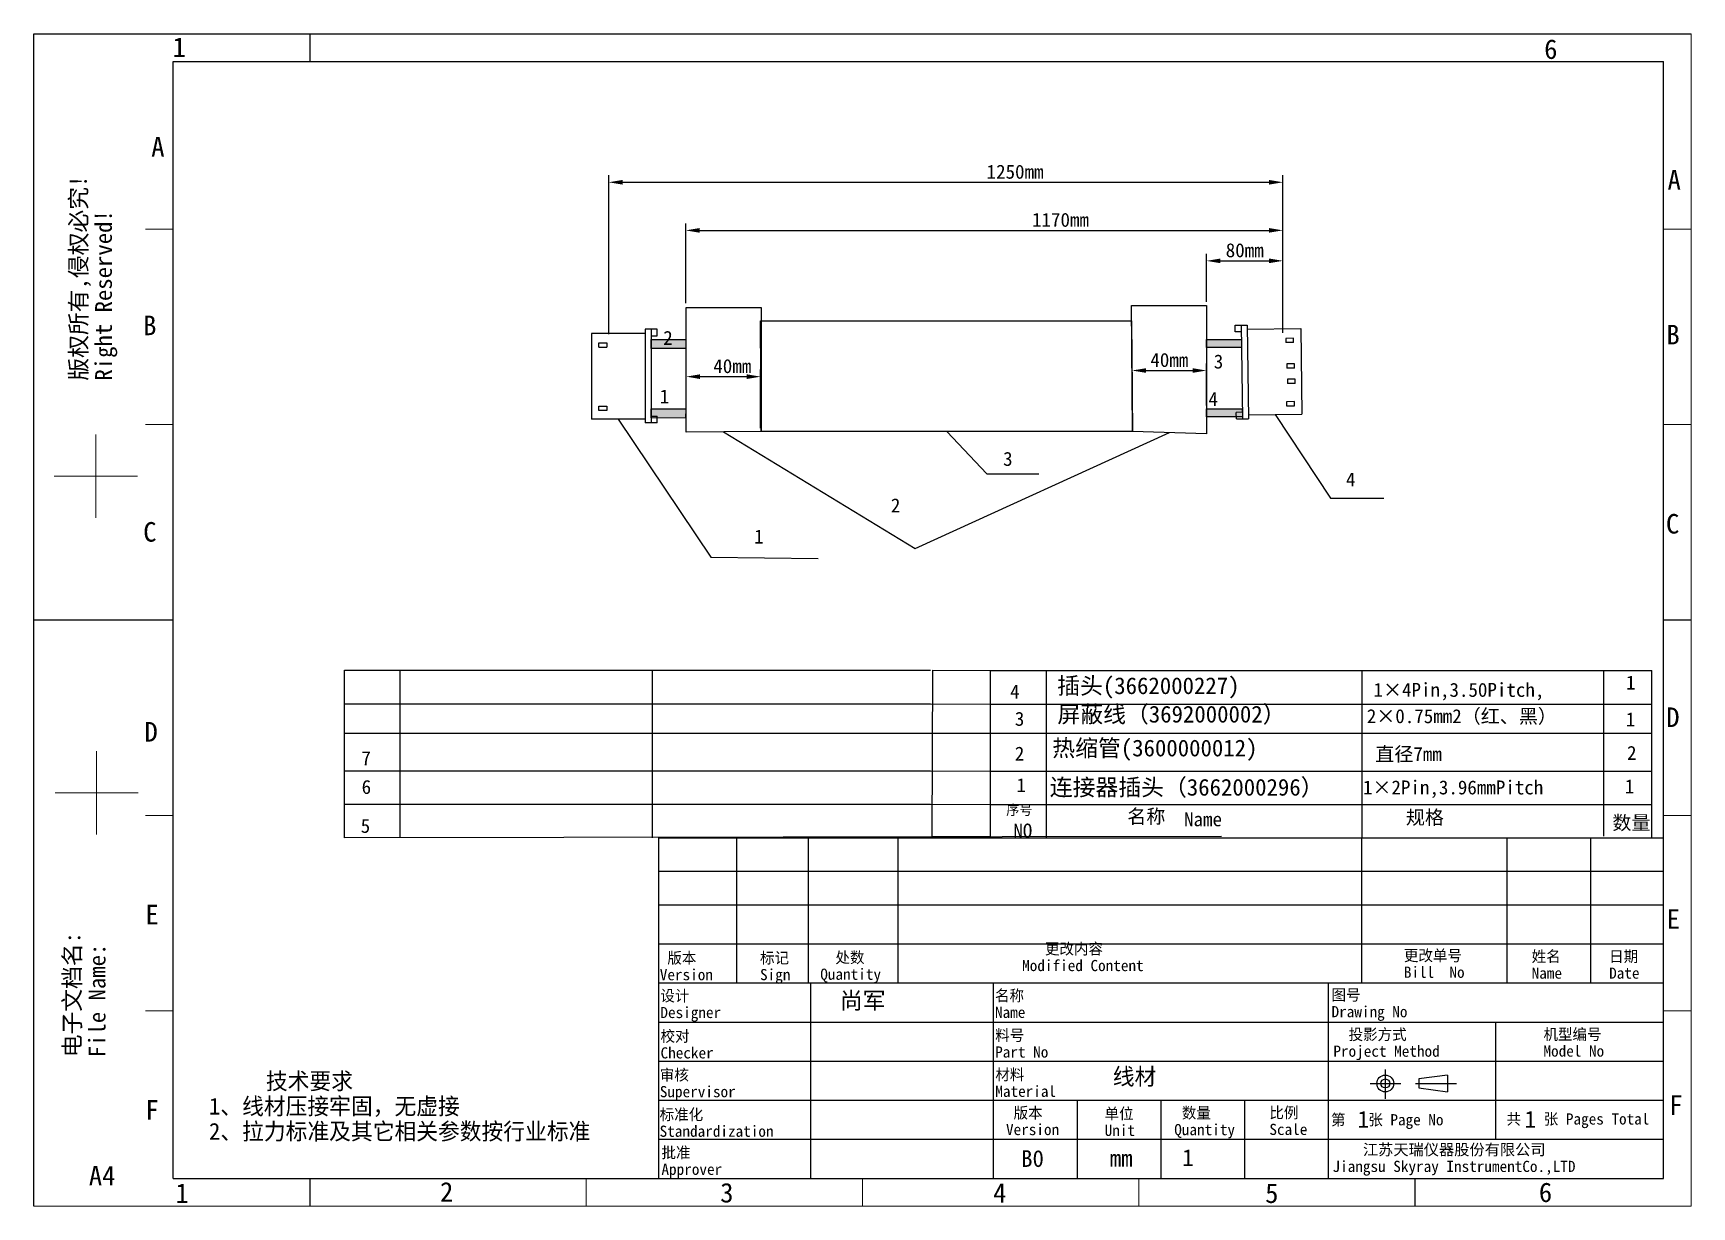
# Model space of a CAD drawing. Header units: millimetres. Extents: x 204 to 501, y 120 to 331.
import ezdxf

# ---------------------------------------------------------------- set-up
doc = ezdxf.new("R2010")
doc.units = ezdxf.units.MM
doc.styles.add('TEXTSTYLE_2', font='simfang_0.ttf')
doc.dimstyles.new('ISO-25', dxfattribs={"dimtxt": 2.5, "dimasz": 2.5, "dimexe": 1.25, "dimexo": 0.625, "dimtad": 1, "dimdsep": 46, "dimtxsty": 'Standard', "dimcen": 2.5, "dimadec": 0, "dimazin": 0, "dimtfac": 1, "dimtmove": 0, "dimatfit": 3, "dimfxl": 1, "dimarcsym": 0})

# ---------------------------------------------------------------- blocks, each defined once
blk = doc.blocks.new('*D6')
at = {"color": 0, "lineweight": -2}
for p, q in [((414, 282.49), (414, 291.1)), ((416.5, 289.85), (425.18, 289.85)), ((427.68, 276.96), (427.68, 291.1))]:
    blk.add_line(p, q, dxfattribs=at)
at = {"color": 0}
for points in [[(416.5, 290.27), (416.5, 289.43), (414, 289.85)], [(425.18, 290.27), (425.18, 289.43), (427.68, 289.85)]]:
    blk.add_solid(points, dxfattribs=at)
at = {"layer": 'Defpoints', "color": 0}
for p in [(427.68, 289.85), (414, 281.87), (427.68, 276.34)]:
    blk.add_point(p, dxfattribs=at)
at = {"color": 0, "insert": (420.84, 291.73), "char_height": 2.5, "attachment_point": 5}
blk.add_mtext('80mm', dxfattribs=at)
blk = doc.blocks.new('*D7')
at = {"color": 0, "lineweight": -2}
for p, q in [((320.67, 282.26), (320.67, 296.56)), ((323.17, 295.31), (425.18, 295.31)), ((427.68, 276.96), (427.68, 296.56))]:
    blk.add_line(p, q, dxfattribs=at)
at = {"color": 0}
for points in [[(323.17, 295.72), (323.17, 294.89), (320.67, 295.31)], [(425.18, 295.72), (425.18, 294.89), (427.68, 295.31)]]:
    blk.add_solid(points, dxfattribs=at)
at = {"layer": 'Defpoints', "color": 0}
for p in [(427.68, 295.31), (320.67, 281.64), (427.68, 276.34)]:
    blk.add_point(p, dxfattribs=at)
at = {"color": 0, "insert": (387.83, 297.18), "char_height": 2.5, "attachment_point": 5}
blk.add_mtext('1170mm', dxfattribs=at)
blk = doc.blocks.new('*D8')
at = {"color": 0, "lineweight": -2}
for p, q in [((306.88, 276.71), (306.88, 305.17)), ((309.38, 303.92), (425.18, 303.92)), ((427.68, 276.96), (427.68, 305.17))]:
    blk.add_line(p, q, dxfattribs=at)
at = {"color": 0}
for points in [[(309.38, 304.34), (309.38, 303.5), (306.88, 303.92)], [(425.18, 304.34), (425.18, 303.5), (427.68, 303.92)]]:
    blk.add_solid(points, dxfattribs=at)
at = {"layer": 'Defpoints', "color": 0}
for p in [(427.68, 303.92), (306.88, 276.09), (427.68, 276.34)]:
    blk.add_point(p, dxfattribs=at)
at = {"color": 0, "insert": (379.69, 305.79), "char_height": 2.5, "attachment_point": 5}
blk.add_mtext('1250mm', dxfattribs=at)
blk = doc.blocks.new('*D9')
at = {"color": 0, "lineweight": -2}
for p, q in [((320.75, 259.76), (320.75, 270.36)), ((323.25, 269.11), (331.6, 269.11)), ((334.1, 259.9), (334.1, 270.36))]:
    blk.add_line(p, q, dxfattribs=at)
at = {"color": 0}
for points in [[(323.25, 269.53), (323.25, 268.69), (320.75, 269.11)], [(331.6, 269.53), (331.6, 268.69), (334.1, 269.11)]]:
    blk.add_solid(points, dxfattribs=at)
at = {"layer": 'Defpoints', "color": 0}
for p in [(334.1, 269.11), (320.75, 259.14), (334.1, 259.27)]:
    blk.add_point(p, dxfattribs=at)
at = {"color": 0, "insert": (329.02, 270.98), "char_height": 2.5, "attachment_point": 5}
blk.add_mtext('40mm', dxfattribs=at)
blk = doc.blocks.new('*D10')
at = {"color": 0, "lineweight": -2}
for p, q in [((414, 263.96), (414, 271.46)), ((400.66, 269.94), (400.66, 268.96)), ((403.16, 270.21), (411.5, 270.21))]:
    blk.add_line(p, q, dxfattribs=at)
at = {"color": 0}
for points in [[(403.16, 270.62), (403.16, 269.79), (400.66, 270.21)], [(411.5, 270.62), (411.5, 269.79), (414, 270.21)]]:
    blk.add_solid(points, dxfattribs=at)
at = {"layer": 'Defpoints', "color": 0}
for p in [(400.66, 270.57), (414, 270.21), (414, 263.34)]:
    blk.add_point(p, dxfattribs=at)
at = {"color": 0, "insert": (407.33, 272.08), "char_height": 2.5, "attachment_point": 5}
blk.add_mtext('40mm', dxfattribs=at)

msp = doc.modelspace()

# ---------------------------------------------------------------- hatches: boundary and pattern name
h = msp.add_hatch(color=256)
h.set_gradient(color1=(228, 7, 11), color2=(254, 230, 231), one_color=1, tint=0.95)
h.paths.add_polyline_path([(314.472, 275.774), (320.673, 275.774), (320.673, 274.121), (314.468, 274.121)])
h = msp.add_hatch(color=256)
h.set_gradient(color1=(228, 7, 11), color2=(254, 230, 231), one_color=1, tint=0.95)
h.paths.add_polyline_path([(413.998, 275.774), (420.243, 275.774), (420.262, 274.319), (413.998, 274.319)])
h = msp.add_hatch(color=256)
h.set_gradient(color1=(228, 7, 11), color2=(254, 230, 231), one_color=1, tint=0.95)
h.paths.add_polyline_path([(314.468, 263.34), (320.723, 263.34), (320.663, 261.687), (314.473, 261.742)])
h = msp.add_hatch(color=256)
h.set_gradient(color2=(242, 242, 242), one_color=1, tint=0.95)
h.paths.add_polyline_path([(314.468, 263.34), (320.723, 263.34), (320.663, 261.687), (314.473, 261.742)])
h = msp.add_hatch(color=256)
h.set_gradient(color1=(228, 7, 11), color2=(254, 230, 231), one_color=1, tint=0.95)
h.paths.add_polyline_path([(413.998, 263.34), (420.41, 263.34), (420.429, 261.884), (413.998, 261.884)])
h = msp.add_hatch(color=256)
h.set_gradient(color2=(242, 242, 242), one_color=1, tint=0.95)
h.paths.add_polyline_path([(413.998, 263.34), (420.41, 263.34), (420.429, 261.884), (413.998, 261.884)])

# ---------------------------------------------------------------- linework, layer by layer
at = {"linetype": 'Continuous'}
for p, q in [((203.855, 120.524), (203.855, 330.524)), ((203.855, 330.524), (500.855, 330.524)), ((228.855, 125.524), (228.855, 325.524)), ((228.855, 325.524), (495.855, 325.524)), ((495.855, 125.524), (495.855, 325.524)), ((315.855, 125.524), (315.855, 186.524)), ((315.855, 186.524), (495.855, 186.524)), ((329.866, 160.524), (329.866, 186.524)), ((342.702, 160.524), (342.702, 186.524)), ((358.721, 160.524), (358.721, 186.524)), ((441.855, 160.524), (441.855, 186.524)), ((467.855, 160.524), (467.855, 186.524)), ((482.855, 160.524), (482.855, 186.524)), ((315.855, 180.524), (495.855, 180.524)), ((315.855, 174.524), (495.855, 174.524)), ((315.855, 167.524), (495.855, 167.524)), ((315.855, 160.524), (495.855, 160.524)), ((343.124, 125.524), (343.124, 160.524)), ((375.855, 125.524), (375.855, 160.524)), ((435.855, 125.524), (435.855, 160.524)), ((315.855, 153.524), (495.855, 153.524)), ((465.855, 132.524), (465.855, 153.524)), ((315.855, 146.524), (495.855, 146.524)), ((446.029, 145.014), (446.029, 139.735)), ((457.192, 144.022), (452.017, 143.318)), ((452.017, 143.318), (452.017, 141.704)), ((457.192, 144.022), (457.192, 141)), ((443.347, 142.511), (448.806, 142.511)), ((451.447, 142.511), (458.801, 142.511)), ((452.017, 141.704), (457.192, 141)), ((315.855, 139.524), (495.855, 139.524)), ((390.855, 125.524), (390.855, 139.524)), ((405.855, 125.524), (405.855, 139.524)), ((420.855, 125.524), (420.855, 139.524)), ((315.855, 132.524), (495.855, 132.524)), ((228.855, 125.524), (495.855, 125.524))]:
    msp.add_line(p, q, dxfattribs=at)
at = {"color": 7, "linetype": 'Continuous'}
for p, q in [((303.803, 276.866), (303.803, 261.518)), ((313.388, 276.866), (303.803, 276.866)), ((313.388, 277.616), (313.388, 260.836)), ((315.548, 277.616), (313.388, 277.616)), ((314.468, 277.616), (314.468, 260.836)), ((314.468, 276.433), (315.548, 276.433)), ((315.548, 276.433), (315.548, 277.616)), ((419.128, 278.311), (421.288, 278.341)), ((419.144, 277.129), (419.128, 278.311)), ((420.224, 277.143), (419.144, 277.129)), ((420.208, 278.326), (420.434, 261.547)), ((421.288, 278.341), (421.514, 261.562)), ((421.298, 277.591), (430.882, 277.72)), ((430.882, 277.72), (431.088, 262.373)), ((305.127, 274.381), (305.127, 275.141)), ((305.127, 275.141), (306.524, 275.141)), ((306.524, 275.141), (306.524, 274.381)), ((429.582, 275.976), (428.186, 275.958)), ((428.186, 275.958), (428.196, 275.198)), ((429.592, 275.216), (429.582, 275.976)), ((429.765, 271.418), (428.369, 271.399)), ((428.369, 271.399), (428.379, 270.639)), ((429.775, 270.658), (429.765, 271.418)), ((429.88, 268.649), (428.484, 268.63)), ((428.484, 268.63), (428.494, 267.87)), ((429.891, 267.889), (429.88, 268.649)), ((429.734, 264.637), (428.338, 264.619)), ((428.338, 264.619), (428.348, 263.859)), ((429.744, 263.877), (429.734, 264.637)), ((305.127, 263.801), (306.524, 263.801)), ((305.127, 263.041), (305.127, 263.801)), ((306.524, 263.041), (305.127, 263.041)), ((306.524, 263.801), (306.524, 263.041)), ((314.468, 262.018), (315.548, 262.018)), ((315.548, 260.835), (315.548, 262.018)), ((420.418, 262.729), (419.338, 262.715)), ((419.354, 261.532), (419.338, 262.715)), ((419.354, 261.532), (421.514, 261.562)), ((421.504, 262.244), (431.088, 262.373)), ((428.348, 263.859), (429.744, 263.877)), ((313.388, 261.518), (303.803, 261.518)), ((315.548, 260.835), (313.388, 260.836))]:
    msp.add_line(p, q, dxfattribs=at)
for p, q in [((305.127, 274.381), (306.524, 274.381)), ((429.592, 275.216), (428.196, 275.198)), ((429.775, 270.658), (428.379, 270.639)), ((429.891, 267.889), (428.494, 267.87)), ((426.296, 262.308), (436.222, 247.328)), ((308.596, 261.518), (325.198, 236.77)), ((327.463, 259.206), (361.81, 238.326)), ((361.81, 238.326), (407.377, 259.081)), ((367.464, 259.274), (374.641, 251.707)), ((374.641, 251.707), (383.953, 251.707)), ((436.222, 247.328), (445.788, 247.328)), ((325.198, 236.77), (344.421, 236.53)), ((364.942, 216.515), (375.295, 216.474)), ((364.516, 210.515), (375.295, 210.474)), ((259.51, 205.269), (364.519, 205.269)), ((364.519, 205.269), (375.295, 205.228)), ((375.289, 205.228), (493.785, 205.228)), ((364.516, 198.515), (375.295, 198.474)), ((364.516, 192.515), (375.295, 192.474)), ((416.709, 186.724), (259.516, 186.515)), ((364.83, 186.724), (375.295, 186.724))]:
    msp.add_line(p, q)
at = {"linetype": 'Continuous', "lineweight": -3}
for p, q in [((259.516, 216.515), (364.516, 216.515)), ((259.516, 186.515), (259.516, 216.515)), ((269.516, 186.515), (269.516, 216.515)), ((314.713, 186.515), (314.713, 216.515)), ((364.83, 186.724), (364.942, 216.515)), ((375.295, 216.474), (493.785, 216.474)), ((375.295, 186.474), (375.295, 216.474)), ((385.295, 186.474), (385.295, 216.474)), ((441.897, 186.474), (441.897, 216.474)), ((485.172, 186.793), (485.172, 216.474)), ((493.785, 186.474), (493.785, 216.474)), ((495.855, 186.524), (495.855, 216.524)), ((259.516, 210.515), (364.516, 210.515)), ((375.295, 210.474), (493.785, 210.474)), ((259.516, 198.515), (364.516, 198.515)), ((375.295, 198.474), (493.785, 198.474)), ((259.516, 192.515), (364.516, 192.515)), ((375.295, 192.474), (493.785, 192.474))]:
    msp.add_line(p, q, dxfattribs=at)
at = {"linetype": 'Continuous', "lineweight": 0}
msp.add_line((342.405, 186.724), (342.405, 186.724), dxfattribs=at)
at = {"linetype": 'Continuous', "const_width": 0.2}
for points in [[(253.355, 325.524), (253.355, 330.524)], [(500.855, 120.524), (500.855, 330.524)], [(228.855, 295.524), (223.855, 295.524)], [(495.855, 295.524), (500.855, 295.524)], [(214.971, 258.748), (214.971, 243.792)], [(228.855, 260.524), (223.855, 260.524)], [(495.855, 260.524), (500.855, 260.524)], [(207.493, 251.27), (222.45, 251.27)], [(228.855, 225.524), (203.855, 225.524)], [(495.855, 225.524), (500.855, 225.524)], [(215.118, 202.061), (215.118, 187.104)], [(207.64, 194.583), (222.597, 194.583)], [(228.855, 190.524), (223.855, 190.524)], [(495.855, 190.524), (500.855, 190.524)], [(228.855, 155.524), (223.855, 155.524)], [(495.855, 155.524), (500.855, 155.524)], [(253.355, 125.524), (253.355, 120.524)], [(302.855, 125.524), (302.855, 120.524)], [(352.355, 125.524), (352.355, 120.524)], [(401.855, 125.524), (401.855, 120.524)], [(451.355, 125.524), (451.355, 120.524)], [(203.855, 120.524), (500.855, 120.524)]]:
    msp.add_lwpolyline(points, dxfattribs=at)
for points in [[(320.754, 281.474), (334.181, 281.474), (334.172, 259.274), (320.754, 259.137)], [(400.571, 281.865), (413.998, 281.865), (413.998, 258.888), (400.756, 259.274)], [(334.101, 279.099), (400.561, 279.099), (400.756, 259.274), (334.172, 259.274)], [(314.472, 275.774), (320.673, 275.774), (320.673, 274.121), (314.468, 274.121)], [(413.998, 275.774), (420.243, 275.774), (420.262, 274.319), (413.998, 274.319)], [(314.468, 263.34), (320.723, 263.34), (320.663, 261.687), (314.473, 261.742)], [(413.998, 263.34), (420.41, 263.34), (420.429, 261.884), (413.998, 261.884)]]:
    msp.add_lwpolyline(points, close=True)
at = {"linetype": 'Continuous'}
for radius in [1.511, 0.807]:
    msp.add_circle((446.029, 142.511), radius, dxfattribs=at)

# ---------------------------------------------------------------- texts
at = {"linetype": 'Continuous', "char_height": 3.5, "line_spacing_factor": 0.9, "style": 'TEXTSTYLE_2'}
for s, insert, width, attachment_point in [('1', (228.732, 329.87), 2.42804, 1), ('6', (474.498, 329.514), 2.42804, 1), ('A', (227.294, 312.026), 2.42804, 3), ('A', (496.609, 306.112), 2.42804, 1), ('B', (223.46, 280.036), 2.42804, 1), ('B', (496.398, 278.38), 2.42804, 1), ('C', (496.318, 244.508), 2.42804, 1), ('C', (223.472, 243.058), 2.42804, 1), ('D\\P ', (496.378, 209.861), 2.42804, 1), ('D', (223.702, 207.246), 2.42804, 1), ('E', (223.876, 174.525), 2.42804, 1), ('E', (496.447, 173.717), 2.42804, 1), ('F', (496.922, 140.385), 2.42804, 1), ('F', (223.858, 139.539), 2.42804, 1), ('A4', (213.729, 127.754), 4.85609, 1), ('1', (229.247, 124.628), 2.42804, 1), ('2', (276.651, 124.852), 2.42804, 1), ('3', (326.857, 124.703), 2.42804, 1), ('4', (375.758, 124.655), 2.42804, 1), ('5', (424.505, 124.607), 2.42804, 1), ('6', (473.548, 124.774), 2.42804, 1)]:
    msp.add_mtext(s, dxfattribs=dict(at, insert=insert, width=width, attachment_point=attachment_point))
at = {"linetype": 'Continuous', "attachment_point": 1, "rotation": 90, "line_spacing_factor": 0.9, "style": 'TEXTSTYLE_2'}
for s, insert, char_height, width in [('版权所有,侵权必究!\\PRight Reserved!', (210.372, 268.398), 2.99125, 37.26366), ('电子文档名:\\PFile Name:', (209.225, 147.206), 2.9912, 22.77101)]:
    msp.add_mtext(s, dxfattribs=dict(at, insert=insert, char_height=char_height, width=width))
at = {"attachment_point": 1}
for s, insert, char_height, width in [('   \\P   2', (316.648, 281.474), 2.5, 1.41552), ('   \\P  3', (411.89, 277.238), 2.5, 13.46078), ('   \\P  1', (312.611, 270.972), 2.5, 13.46078), ('   \\P   4', (409.25, 270.51), 2.5, 13.46078), ('   \\P  3', (374.144, 259.805), 2.5, 13.46078), ('   \\P   4', (433.885, 256.118), 2.5, 13.46078), ('   \\P  2', (354.04, 251.467), 2.5, 13.46078), ('   \\P   1', (327.841, 245.89), 2.5, 13.46078), ('{\\fSimSun|b0|i0|c134|p2;插头(3662000227)}', (387.24, 215.258), 3, 52.764), ('{\\fSimSun|b0|i0|c0|p2;1×4Pin,3.50Pitch,}', (443.921, 214.264), 2.5, 53.025), ('{\\fSimSun|b0|i0|c134|p2;4}', (378.807, 213.95), 2.5, 4.48889), ('{\\fSimSun|b0|i0|c0|p2;3}', (379.65, 209.074), 2.5, 4.48889), ('{\\fSimSun|b0|i0|c134|p2;屏蔽线（\\fSimSun|b0|i0|c0|p2;36920000\\fSimSun|b0|i0|c134|p2;02）}', (387.287, 210.159), 3, 52.764), ('{\\fSimSun|b0|i0|c0|p2;2×0.75mm2\\fSimSun|b0|i0|c134|p2;（红、黑）}', (442.721, 209.548), 2.5, 45.00735), ('{\\fSimSun|b0|i0|c0|p2;2}', (379.65, 202.844), 2.5, 4.48889), ('{\\fSimSun|b0|i0|c134|p2;直径\\fSimSun|b0|i0|c0|p2;7mm}', (444.235, 202.767), 2.5, 24.62788), ('7', (262.574, 202.023), 2.5, 7.83548), ('6', (262.611, 196.872), 2.5, 7.83548), ('{\\fSimSun|b0|i0|c0|p2;1}', (379.94, 197.191), 2.5, 4.48889), ('{\\fFangSong_GB2312|b0|i0|c134|p49;连接器插头（3662000296）}', (385.914, 197.072), 3, 51.75895), ('1×2Pin,3.96mmPitch', (442.027, 196.788), 2.5, 38.45404), ('5', (262.442, 189.902), 2.5, 10)]:
    msp.add_mtext(s, dxfattribs=dict(at, insert=insert, char_height=char_height, width=width))
at = {"linetype": 'Continuous', "lineweight": -3, "char_height": 2.5, "attachment_point": 1}
for s, insert, width in [('{\\fSimSun|b0|i0|c0|p2;1}', (489.149, 215.569), 3.82703), ('{\\fSimSun|b0|i0|c0|p2;1}', (489.139, 208.974), 3.82703), ('{\\fSimSun|b0|i0|c134|p2;2}', (489.343, 202.974), 3.72973), ('{\\fSimSun|b0|i0|c134|p2;1}', (488.958, 196.974), 3.72973), ('{\\fSimSun|b0|i0|c0|p2;Name}', (409.968, 191.083), 6.81081), ('{\\fSimSun|b0|i0|c0|p2;NO}', (379.382, 189.059), 4.04324)]:
    msp.add_mtext(s, dxfattribs=dict(at, insert=insert, width=width))
at = {"linetype": 'Continuous', "attachment_point": 1, "line_spacing_factor": 0.9}
for s, insert, char_height, width in [('{\\fSimSun|b0|i0|c134|p2;热缩管(3600000012)}', (386.36, 204.1), 3, 44.47994), ('   更改内容\\PModified Content', (380.961, 167.638), 2, 45.80974), ('更改单号\\PBill  No', (449.359, 166.436), 2, 18.15195), ('姓名\\PName', (472.255, 166.284), 2, 5.54982), ('日期\\PDate', (486.141, 166.284), 2, 5.54982), (' 版本\\PVersion', (316.031, 166.004), 2, 9.71218), ('标记\\PSign', (333.996, 166.015), 2, 10.61752), ('  处数\\PQuantity', (344.791, 166.086), 2, 14.09474), ('设计\\PDesigner', (316.14, 159.231), 2, 11.09963), ('{\\fSimSun|b0|i0|c134|p2;尚军}', (348.306, 158.872), 3, 22.85978), ('名称\\PName', (376.096, 159.261), 2, 5.54982), ('图号\\PDrawing No', (436.4, 159.377), 2, 23.83262), ('校对\\PChecker', (316.169, 151.998), 2, 9.71218), ('料号\\PPart No', (376.13, 152.153), 2, 9.71218), ('  投影方式\\PProject Method', (436.731, 152.301), 2, 29.17821), ('机型编号\\PModel No', (474.37, 152.325), 2, 11.09963), ('线材', (397.204, 145.265), 3, 8.30258), ('     技术要求\\P1、线材压接牢固，无虚接\\P2、拉力标准及其它相关参数按行业标准\\P ', (235.253, 144.448), 3, 72.65314), ('审核\\PSupervisor', (316.037, 145.055), 2, 13.87454), ('材料\\PMaterial', (376.157, 145.114), 2, 11.09963), ('标准化\\PStandardization', (316.006, 137.965), 2, 20.81181), (' 版本\\PVersion', (378.068, 138.266), 2, 9.71218), ('单位\\PUnit', (395.742, 138.121), 2, 5.54982), (' 数量\\PQuantity', (408.217, 138.252), 2, 11.09963), ('比例\\PScale', (425.263, 138.292), 2, 6.93727), ('第   张 Page No', (436.298, 137.021), 2, 28.79031), ('1', (441.069, 137.609), 3, 2.08118), ('共   张 Pages Total', (467.747, 137.16), 2, 26.34686), ('1', (470.98, 137.609), 3, 2.08118), ('批准\\PApprover', (316.329, 131.148), 2, 11.09963), ('    {\\fFangSong_GB2312|b0|i0|c134|p49;江苏天瑞仪器股份有限公司}\\PJiangsu Skyray InstrumentCo.,LTD', (436.573, 131.665), 2, 61.46143), ('B0', (380.777, 130.568), 3, 4.16236), ('mm', (396.661, 130.64), 3, 4.16236), ('1', (409.654, 130.741), 3, 2.08118)]:
    msp.add_mtext(s, dxfattribs=dict(at, insert=insert, char_height=char_height, width=width))
at = {"color": 7, "linetype": 'Continuous', "lineweight": -3, "attachment_point": 1}
for s, insert, char_height, width in [('序号', (378.12, 192.422), 1.8, 9.69265), ('{\\fSimSun|b0|i0|c134|p2;名称}', (399.804, 191.606), 2.5, 11.06526), ('{\\fSimSun|b0|i0|c134|p2;规格}', (449.727, 191.426), 2.5, 12.06), ('{\\fSimSun|b0|i0|c134|p2;数量}', (486.727, 190.469), 2.5, 9.42222)]:
    msp.add_mtext(s, dxfattribs=dict(at, insert=insert, char_height=char_height, width=width))

# ---------------------------------------------------------------- dimensions: what is measured, and where the dimension line sits
for base, p1, p2, text, picture, middle in [((427.679, 303.919), (306.88, 276.089), (427.679, 276.338), '1250mm', '*D8', (379.695, 303.919)), ((427.679, 295.306), (320.673, 281.636), (427.679, 276.338), '1170mm', '*D7', (387.834, 295.306)), ((427.679, 289.85), (413.998, 281.865), (427.679, 276.338), '80mm', '*D6', (420.839, 289.85)), ((413.998, 270.205), (400.664, 270.57), (413.998, 263.34), '40mm', '*D10', (407.331, 270.205)), ((334.101, 269.11), (320.754, 259.137), (334.101, 259.273), '40mm', '*D9', (329.019, 269.11))]:
    dim = msp.add_linear_dim(base=base, p1=p1, p2=p2, text=text, dimstyle='ISO-25')
    dim.commit()
    dim.dimension.update_dxf_attribs({"geometry": picture, "text_midpoint": middle, "dimtype": 160})

doc.saveas('drawing.dxf')
